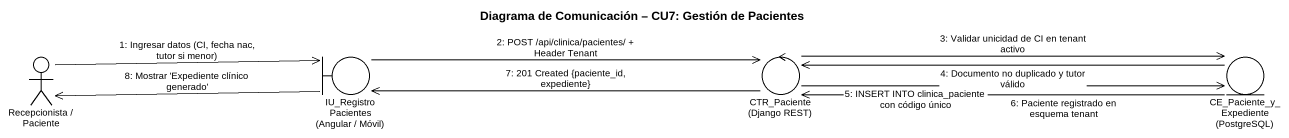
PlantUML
@startuml
title Diagrama de Comunicación – CU7: Gestión de Pacientes
actor "Recepcionista / Paciente" as Recepcionista_Paciente
boundary "IU_RegistroPacientes (Angular / Móvil)" as IU_RegistroPacientes
control "CTR_Paciente (Django REST)" as CTR_Paciente_Django_REST
entity "CE_Paciente_y_Expediente (PostgreSQL)" as CE_Paciente_y_Expediente
Recepcionista_Paciente -right-> IU_RegistroPacientes : 1: Ingresar datos (CI, fecha nac, tutor si menor)
IU_RegistroPacientes -left-> Recepcionista_Paciente : 8: Mostrar 'Expediente clínico generado'
IU_RegistroPacientes -right-> CTR_Paciente_Django_REST : 2: POST /api/clinica/pacientes/ + Header Tenant
CTR_Paciente_Django_REST -left-> IU_RegistroPacientes : 7: 201 Created {paciente_id, expediente}
CTR_Paciente_Django_REST -right-> CE_Paciente_y_Expediente : 3: Validar unicidad de CI en tenant activo
CTR_Paciente_Django_REST -right-> CE_Paciente_y_Expediente : 5: INSERT INTO clinica_paciente con código único
CE_Paciente_y_Expediente -left-> CTR_Paciente_Django_REST : 4: Documento no duplicado y tutor válido
CE_Paciente_y_Expediente -left-> CTR_Paciente_Django_REST : 6: Paciente registrado en esquema tenant
@enduml
